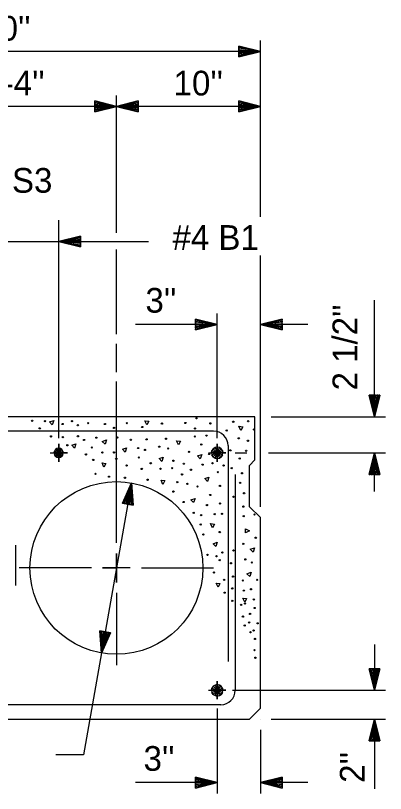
# Model space of a CAD drawing. Extents: x -60 to 66, y -3 to 77.
# Drawn here: x -2.626 to -0.486, y 39.284 to 43.787 of the extents above; entities that cross this region are included whole.
import ezdxf

# ---------------------------------------------------------------- set-up
doc = ezdxf.new("R2010")
doc.units = 0
for name, color, linetype in [('Dimension Lines', 7, 'Continuous'), ('Mis Center Lines', 7, 'Continuous'), ('Rebar Lines', 7, 'Continuous'), ('Sup Concrete Girder Lines', 7, 'Continuous'), ('Text', 7, 'Continuous'), ('User Information Notes', 7, 'Continuous')]:
    doc.layers.add(name, color=color, linetype=linetype)

msp = doc.modelspace()

# ---------------------------------------------------------------- linework, layer by layer
at = {"layer": 'Dimension Lines'}
for p, q in [((-1.2091, 42.6217), (-1.2091, 43.6421)), ((-1.2091, 43.579), (-4.2091, 43.579)), ((-2.0422, 43.2616), (-3.3755, 43.2616)), ((-1.2091, 43.2616), (-2.0422, 43.2616)), ((-2.3759, 41.3411), (-2.3759, 42.6025)), ((-3.0424, 42.4793), (-1.8564, 42.4793)), ((-1.2091, 40.944), (-1.2091, 42.3984)), ((-0.5489, 41.4643), (-0.5489, 42.1401)), ((-1.4591, 41.3411), (-1.4591, 42.0618)), ((-1.2091, 41.5273), (-1.2091, 42.0618)), ((-1.4591, 41.9988), (-1.9325, 41.9988)), ((-0.934, 41.9988), (-1.2091, 41.9988)), ((-1.1461, 41.4643), (-0.4859, 41.4643)), ((-1.3557, 41.256), (-1.2878, 41.256)), ((-1.1619, 41.256), (-0.4859, 41.256)), ((-0.5489, 41.0317), (-0.5489, 41.256)), ((-0.5489, 40.1468), (-0.5489, 39.881)), ((-1.3699, 39.881), (-0.4859, 39.881)), ((-1.4591, 39.776), (-1.4591, 39.284)), ((-1.1461, 39.7143), (-0.4859, 39.7143)), ((-0.5489, 39.7143), (-0.5489, 39.3098)), ((-1.2091, 39.6513), (-1.2091, 39.284)), ((-1.4591, 39.3465), (-1.9325, 39.3465)), ((-0.934, 39.3465), (-1.2091, 39.3465))]:
    msp.add_line(p, q, dxfattribs=at)
for points in [[(-1.3341, 43.579), (-1.3341, 43.5728), (-1.2091, 43.579), (-1.3341, 43.5665), (-1.3341, 43.5603), (-1.2091, 43.579), (-1.3341, 43.554), (-1.3341, 43.5478), (-1.2091, 43.579), (-1.3341, 43.6103), (-1.3341, 43.604), (-1.2091, 43.579), (-1.3341, 43.5978), (-1.3341, 43.5915), (-1.2091, 43.579), (-1.3341, 43.5853), (-1.3341, 43.5478), (-1.3341, 43.6103), (-1.2091, 43.579), (-1.3341, 43.5478)], [(-2.1672, 43.2616), (-2.1672, 43.2554), (-2.0422, 43.2616), (-2.1672, 43.2491), (-2.1672, 43.2429), (-2.0422, 43.2616), (-2.1672, 43.2366), (-2.1672, 43.2304), (-2.0422, 43.2616), (-2.1672, 43.2929), (-2.1672, 43.2866), (-2.0422, 43.2616), (-2.1672, 43.2804), (-2.1672, 43.2741), (-2.0422, 43.2616), (-2.1672, 43.2679), (-2.1672, 43.2304), (-2.1672, 43.2929), (-2.0422, 43.2616), (-2.1672, 43.2304)], [(-1.9172, 43.2616), (-1.9172, 43.2679), (-2.0422, 43.2616), (-1.9172, 43.2741), (-1.9172, 43.2804), (-2.0422, 43.2616), (-1.9172, 43.2866), (-1.9172, 43.2929), (-2.0422, 43.2616), (-1.9172, 43.2304), (-1.9172, 43.2366), (-2.0422, 43.2616), (-1.9172, 43.2429), (-1.9172, 43.2491), (-2.0422, 43.2616), (-1.9172, 43.2554), (-1.9172, 43.2929), (-1.9172, 43.2304), (-2.0422, 43.2616), (-1.9172, 43.2929)], [(-1.3341, 43.2616), (-1.3341, 43.2554), (-1.2091, 43.2616), (-1.3341, 43.2491), (-1.3341, 43.2429), (-1.2091, 43.2616), (-1.3341, 43.2366), (-1.3341, 43.2304), (-1.2091, 43.2616), (-1.3341, 43.2929), (-1.3341, 43.2866), (-1.2091, 43.2616), (-1.3341, 43.2804), (-1.3341, 43.2741), (-1.2091, 43.2616), (-1.3341, 43.2679), (-1.3341, 43.2304), (-1.3341, 43.2929), (-1.2091, 43.2616), (-1.3341, 43.2304)], [(-2.2509, 42.4793), (-2.2509, 42.4855), (-2.3759, 42.4793), (-2.2509, 42.4918), (-2.2509, 42.498), (-2.3759, 42.4793), (-2.2509, 42.5043), (-2.2509, 42.5105), (-2.3759, 42.4793), (-2.2509, 42.448), (-2.2509, 42.4543), (-2.3759, 42.4793), (-2.2509, 42.4605), (-2.2509, 42.4668), (-2.3759, 42.4793), (-2.2509, 42.473), (-2.2509, 42.5105), (-2.2509, 42.448), (-2.3759, 42.4793), (-2.2509, 42.5105)], [(-1.5841, 41.9988), (-1.5841, 42.005), (-1.4591, 41.9988), (-1.5841, 42.0113), (-1.5841, 42.0175), (-1.4591, 41.9988), (-1.5841, 42.0238), (-1.5841, 42.03), (-1.4591, 41.9988), (-1.5841, 41.9675), (-1.5841, 41.9738), (-1.4591, 41.9988), (-1.5841, 41.98), (-1.5841, 41.9863), (-1.4591, 41.9988), (-1.5841, 41.9925), (-1.5841, 42.03), (-1.5841, 41.9675), (-1.4591, 41.9988), (-1.5841, 42.03)], [(-1.0841, 41.9988), (-1.0841, 41.9925), (-1.2091, 41.9988), (-1.0841, 41.9863), (-1.0841, 41.98), (-1.2091, 41.9988), (-1.0841, 41.9738), (-1.0841, 41.9675), (-1.2091, 41.9988), (-1.0841, 42.03), (-1.0841, 42.0238), (-1.2091, 41.9988), (-1.0841, 42.0175), (-1.0841, 42.0113), (-1.2091, 41.9988), (-1.0841, 42.005), (-1.0841, 41.9675), (-1.0841, 42.03), (-1.2091, 41.9988), (-1.0841, 41.9675)], [(-0.5489, 41.5893), (-0.5551, 41.5893), (-0.5489, 41.4643), (-0.5614, 41.5893), (-0.5676, 41.5893), (-0.5489, 41.4643), (-0.5739, 41.5893), (-0.5801, 41.5893), (-0.5489, 41.4643), (-0.5176, 41.5893), (-0.5239, 41.5893), (-0.5489, 41.4643), (-0.5301, 41.5893), (-0.5364, 41.5893), (-0.5489, 41.4643), (-0.5426, 41.5893), (-0.5801, 41.5893), (-0.5176, 41.5893), (-0.5489, 41.4643), (-0.5801, 41.5893)], [(-2.4257, 41.256), (-2.3759, 41.256), (-2.3261, 41.256), (-2.3759, 41.256), (-2.3759, 41.3082), (-2.3759, 41.256), (-2.3759, 41.2038), (-2.3759, 41.256)], [(-1.5089, 41.256), (-1.4591, 41.256), (-1.4094, 41.256), (-1.4591, 41.256), (-1.4591, 41.3082), (-1.4591, 41.256), (-1.4591, 41.2038), (-1.4591, 41.256)], [(-0.5489, 41.131), (-0.5426, 41.131), (-0.5489, 41.256), (-0.5364, 41.131), (-0.5301, 41.131), (-0.5489, 41.256), (-0.5239, 41.131), (-0.5176, 41.131), (-0.5489, 41.256), (-0.5801, 41.131), (-0.5739, 41.131), (-0.5489, 41.256), (-0.5676, 41.131), (-0.5614, 41.131), (-0.5489, 41.256), (-0.5551, 41.131), (-0.5176, 41.131), (-0.5801, 41.131), (-0.5489, 41.256), (-0.5176, 41.131)], [(-1.9545, 41.0815), (-2.2328, 39.5081), (-2.393, 39.5081)], [(-1.9762, 40.9585), (-1.9824, 40.9596), (-1.9545, 41.0815), (-1.9885, 40.9606), (-1.9947, 40.9617), (-1.9545, 41.0815), (-2.0009, 40.9628), (-2.007, 40.9639), (-1.9545, 41.0815), (-1.9455, 40.953), (-1.9516, 40.9541), (-1.9545, 41.0815), (-1.9578, 40.9552), (-1.9639, 40.9563), (-1.9545, 41.0815), (-1.9701, 40.9574), (-2.007, 40.9639), (-1.9455, 40.953), (-1.9545, 41.0815), (-2.007, 40.9639)], [(-1.9625, 40.5893), (-2.0422, 40.5893), (-2.1219, 40.5893), (-2.0422, 40.5893), (-2.0422, 40.6728), (-2.0422, 40.5893), (-2.0422, 40.5057), (-2.0422, 40.5893)], [(-2.1073, 40.22), (-2.1012, 40.2189), (-2.129, 40.0969), (-2.095, 40.2178), (-2.0889, 40.2167), (-2.129, 40.0969), (-2.0827, 40.2156), (-2.0765, 40.2146), (-2.129, 40.0969), (-2.1381, 40.2254), (-2.132, 40.2243), (-2.129, 40.0969), (-2.1258, 40.2232), (-2.1197, 40.2222), (-2.129, 40.0969), (-2.1135, 40.2211), (-2.0765, 40.2146), (-2.1381, 40.2254), (-2.129, 40.0969), (-2.0765, 40.2146)], [(-0.5489, 40.006), (-0.5426, 40.006), (-0.5489, 39.881), (-0.5364, 40.006), (-0.5301, 40.006), (-0.5489, 39.881), (-0.5239, 40.006), (-0.5176, 40.006), (-0.5489, 39.881), (-0.5801, 40.006), (-0.5739, 40.006), (-0.5489, 39.881), (-0.5676, 40.006), (-0.5614, 40.006), (-0.5489, 39.881), (-0.5551, 40.006), (-0.5176, 40.006), (-0.5801, 40.006), (-0.5489, 39.881), (-0.5176, 40.006)], [(-1.5089, 39.881), (-1.4591, 39.881), (-1.4094, 39.881), (-1.4591, 39.881), (-1.4591, 39.9332), (-1.4591, 39.881), (-1.4591, 39.8288), (-1.4591, 39.881)], [(-0.5489, 39.5893), (-0.5551, 39.5893), (-0.5489, 39.7143), (-0.5614, 39.5893), (-0.5676, 39.5893), (-0.5489, 39.7143), (-0.5739, 39.5893), (-0.5801, 39.5893), (-0.5489, 39.7143), (-0.5176, 39.5893), (-0.5239, 39.5893), (-0.5489, 39.7143), (-0.5301, 39.5893), (-0.5364, 39.5893), (-0.5489, 39.7143), (-0.5426, 39.5893), (-0.5801, 39.5893), (-0.5176, 39.5893), (-0.5489, 39.7143), (-0.5801, 39.5893)], [(-1.5841, 39.3465), (-1.5841, 39.3402), (-1.4591, 39.3465), (-1.5841, 39.334), (-1.5841, 39.3277), (-1.4591, 39.3465), (-1.5841, 39.3215), (-1.5841, 39.3152), (-1.4591, 39.3465), (-1.5841, 39.3777), (-1.5841, 39.3715), (-1.4591, 39.3465), (-1.5841, 39.3652), (-1.5841, 39.359), (-1.4591, 39.3465), (-1.5841, 39.3527), (-1.5841, 39.3152), (-1.5841, 39.3777), (-1.4591, 39.3465), (-1.5841, 39.3152)], [(-1.0841, 39.3465), (-1.0841, 39.3527), (-1.2091, 39.3465), (-1.0841, 39.359), (-1.0841, 39.3652), (-1.2091, 39.3465), (-1.0841, 39.3715), (-1.0841, 39.3777), (-1.2091, 39.3465), (-1.0841, 39.3152), (-1.0841, 39.3215), (-1.2091, 39.3465), (-1.0841, 39.3277), (-1.0841, 39.334), (-1.2091, 39.3465), (-1.0841, 39.3402), (-1.0841, 39.3777), (-1.0841, 39.3152), (-1.2091, 39.3465), (-1.0841, 39.3777)]]:
    msp.add_lwpolyline(points, dxfattribs=at)
at = {"layer": 'Mis Center Lines'}
for p, q in [((-2.0422, 42.5302), (-2.0422, 43.3247)), ((-2.0422, 41.9422), (-2.0422, 42.4332)), ((-2.0422, 41.7233), (-2.0422, 41.8875)), ((-2.0422, 40.734), (-2.0422, 41.6686)), ((-2.187, 40.5893), (-2.604, 40.5893)), ((-1.8975, 40.5893), (-1.4805, 40.5893)), ((-2.0422, 40.4446), (-2.0422, 40.0275))]:
    msp.add_line(p, q, dxfattribs=at)
at = {"layer": 'Rebar Lines'}
for p, q in [((-1.4799, 41.381), (-3.9384, 41.381)), ((-1.3966, 41.2977), (-1.3966, 40.0477)), ((-1.3551, 41.1309), (-1.3551, 39.8809)), ((-2.6257, 40.721), (-2.6257, 40.4878)), ((-1.4384, 39.7976), (-3.9799, 39.7976))]:
    msp.add_line(p, q, dxfattribs=at)
for points in [[(-2.3759, 41.2824), (-2.386, 41.2804), (-2.3946, 41.2747), (-2.4003, 41.2661), (-2.4023, 41.256), (-2.4003, 41.2459), (-2.3946, 41.2373), (-2.386, 41.2316), (-2.3759, 41.2296), (-2.3658, 41.2316), (-2.3572, 41.2373), (-2.3514, 41.2459), (-2.3494, 41.256), (-2.3514, 41.2661), (-2.3572, 41.2747), (-2.3657, 41.2804), (-2.3759, 41.2824), (-2.3759, 41.256), (-2.3759, 41.2296), (-2.386, 41.2316), (-2.3759, 41.256), (-2.3946, 41.2373), (-2.4003, 41.2459), (-2.3759, 41.256), (-2.4023, 41.256), (-2.4003, 41.2661), (-2.3759, 41.256), (-2.3946, 41.2747), (-2.386, 41.2804), (-2.3759, 41.256), (-2.3657, 41.2804), (-2.3572, 41.2747), (-2.3759, 41.256), (-2.3514, 41.2661), (-2.3494, 41.256), (-2.3759, 41.256), (-2.3514, 41.2459), (-2.3572, 41.2373), (-2.3759, 41.256), (-2.3658, 41.2316)], [(-1.4591, 41.289), (-1.4718, 41.2865), (-1.4825, 41.2794), (-1.4897, 41.2687), (-1.4922, 41.256), (-1.4897, 41.2434), (-1.4825, 41.2326), (-1.4718, 41.2255), (-1.4591, 41.223), (-1.4465, 41.2255), (-1.4358, 41.2326), (-1.4286, 41.2434), (-1.4261, 41.256), (-1.4286, 41.2687), (-1.4358, 41.2794), (-1.4464, 41.2865), (-1.4591, 41.289), (-1.4591, 41.256), (-1.4591, 41.223), (-1.4718, 41.2255), (-1.4591, 41.256), (-1.4825, 41.2326), (-1.4897, 41.2434), (-1.4591, 41.256), (-1.4922, 41.256), (-1.4897, 41.2687), (-1.4591, 41.256), (-1.4825, 41.2794), (-1.4718, 41.2865), (-1.4591, 41.256), (-1.4464, 41.2865), (-1.4358, 41.2794), (-1.4591, 41.256), (-1.4286, 41.2687), (-1.4261, 41.256), (-1.4591, 41.256), (-1.4286, 41.2434), (-1.4358, 41.2326), (-1.4591, 41.256), (-1.4465, 41.2255)], [(-1.4591, 39.914), (-1.4718, 39.9115), (-1.4825, 39.9044), (-1.4897, 39.8937), (-1.4922, 39.881), (-1.4897, 39.8684), (-1.4825, 39.8576), (-1.4718, 39.8505), (-1.4591, 39.848), (-1.4465, 39.8505), (-1.4358, 39.8576), (-1.4286, 39.8684), (-1.4261, 39.881), (-1.4286, 39.8937), (-1.4358, 39.9044), (-1.4464, 39.9115), (-1.4591, 39.914), (-1.4591, 39.881), (-1.4591, 39.848), (-1.4718, 39.8505), (-1.4591, 39.881), (-1.4825, 39.8576), (-1.4897, 39.8684), (-1.4591, 39.881), (-1.4922, 39.881), (-1.4897, 39.8937), (-1.4591, 39.881), (-1.4825, 39.9044), (-1.4718, 39.9115), (-1.4591, 39.881), (-1.4464, 39.9115), (-1.4358, 39.9044), (-1.4591, 39.881), (-1.4286, 39.8937), (-1.4261, 39.881), (-1.4591, 39.881), (-1.4286, 39.8684), (-1.4358, 39.8576), (-1.4591, 39.881), (-1.4465, 39.8505)]]:
    msp.add_lwpolyline(points, dxfattribs=at)
for centre, start, end in [((-1.4799, 41.2977), 0, 90), ((-1.4384, 39.8809), 270, 0)]:
    msp.add_arc(centre, 0.0833, start, end, dxfattribs=at)
at = {"layer": 'Sup Concrete Girder Lines'}
for points in [[(-1.2405, 41.4643), (-2.7091, 41.4643), (-4.1466, 41.4643), (-4.2091, 41.4018), (-4.2091, 39.7768), (-4.1466, 39.7143), (-2.7091, 39.7143), (-1.2716, 39.7143), (-1.2091, 39.7768), (-1.2091, 40.881), (-1.2716, 40.9435), (-1.2718, 41.183), (-1.2405, 41.2143), (-1.2405, 41.4643)], [(-2.4132, 41.4183), (-2.4296, 41.4347), (-2.4051, 41.4428), (-2.4132, 41.4183)], [(-1.8662, 41.4173), (-1.8771, 41.4417), (-1.8553, 41.439), (-1.8662, 41.4173)], [(-1.3223, 41.3851), (-1.3332, 41.4096), (-1.3114, 41.4068), (-1.3223, 41.3851)], [(-2.2845, 41.2831), (-2.3008, 41.2994), (-2.2763, 41.3076), (-2.2845, 41.2831)], [(-2.1074, 41.3056), (-2.1238, 41.322), (-2.0993, 41.3301), (-2.1074, 41.3056)], [(-1.6828, 41.3014), (-1.6937, 41.3259), (-1.6719, 41.3232), (-1.6828, 41.3014)], [(-1.9915, 41.2605), (-2.0079, 41.2769), (-1.9834, 41.285), (-1.9915, 41.2605)], [(-1.7791, 41.2059), (-1.7955, 41.2222), (-1.771, 41.2303), (-1.7791, 41.2059)], [(-1.557, 41.2219), (-1.5734, 41.2383), (-1.5489, 41.2464), (-1.557, 41.2219)], [(-2.1141, 41.1727), (-2.125, 41.1972), (-2.1032, 41.1944), (-2.1141, 41.1727)], [(-1.5152, 41.09), (-1.5315, 41.1063), (-1.5071, 41.1144), (-1.5152, 41.09)], [(-1.7729, 41.0729), (-1.7838, 41.0974), (-1.762, 41.0947), (-1.7729, 41.0729)], [(-1.5957, 40.9677), (-1.612, 40.984), (-1.5875, 40.9922), (-1.5957, 40.9677)], [(-1.4864, 40.8218), (-1.4973, 40.8463), (-1.4756, 40.8436), (-1.4864, 40.8218)], [(-1.2953, 40.7934), (-1.2954, 40.8165), (-1.2723, 40.8049), (-1.2953, 40.7934)], [(-1.4669, 40.7134), (-1.4833, 40.7298), (-1.4588, 40.7379), (-1.4669, 40.7134)], [(-1.2512, 40.6812), (-1.2676, 40.6976), (-1.2431, 40.7057), (-1.2512, 40.6812)], [(-1.2706, 40.5396), (-1.2869, 40.5559), (-1.2624, 40.564), (-1.2706, 40.5396)], [(-1.4543, 40.4774), (-1.4651, 40.5019), (-1.4434, 40.4992), (-1.4543, 40.4774)], [(-1.2998, 40.3905), (-1.3107, 40.415), (-1.2889, 40.4123), (-1.2998, 40.3905)]]:
    msp.add_lwpolyline(points, dxfattribs=at)
for centre, radius in [((-2.5296, 41.4415), 0.00364), ((-2.4551, 41.4392), 0.00364), ((-2.2992, 41.4389), 0.00364), ((-2.2057, 41.4274), 0.00364), ((-1.9822, 41.4274), 0.00364), ((-1.643, 41.4286), 0.00364), ((-1.5787, 41.4555), 0.00364), ((-1.4987, 41.4262), 0.00364), ((-1.3663, 41.4356), 0.00364), ((-1.2802, 41.4385), 0.00364), ((-2.4856, 41.3975), 0.00364), ((-2.3535, 41.4226), 0.00364), ((-2.2655, 41.4156), 0.00364), ((-2.1087, 41.4226), 0.00364), ((-2.0559, 41.4001), 0.00364), ((-1.8928, 41.4052), 0.00364), ((-1.7789, 41.425), 0.00364), ((-1.5874, 41.3966), 0.00364), ((-1.4039, 41.3852), 0.00364), ((-1.2457, 41.3907), 0.00364), ((-2.4208, 41.3509), 0.00364), ((-2.3523, 41.3469), 0.00364), ((-2.2648, 41.3517), 0.00364), ((-2.1584, 41.3434), 0.00364), ((-2.0366, 41.3446), 0.00364), ((-1.7552, 41.3375), 0.00364), ((-1.5886, 41.3505), 0.00364), ((-1.5212, 41.3552), 0.00364), ((-1.3344, 41.3399), 0.00364), ((-2.3263, 41.2997), 0.00364), ((-2.2293, 41.3302), 0.00364), ((-1.9586, 41.3316), 0.00364), ((-1.8676, 41.3339), 0.00364), ((-1.7945, 41.2913), 0.00364), ((-1.5511, 41.3043), 0.00364), ((-1.2812, 41.3257), 0.00364), ((-2.2187, 41.2465), 0.00364), ((-2.1844, 41.2867), 0.00364), ((-2.1232, 41.2577), 0.00364), ((-2.0556, 41.2583), 0.00364), ((-1.9161, 41.2836), 0.00364), ((-1.877, 41.2725), 0.00364), ((-1.7427, 41.281), 0.00364), ((-1.6228, 41.2618), 0.00364), ((-1.5058, 41.2488), 0.00364), ((-1.3828, 41.2701), 0.00364), ((-1.2918, 41.2678), 0.00364), ((-2.1761, 41.2146), 0.00364), ((-2.043, 41.2215), 0.00364), ((-1.9125, 41.2287), 0.00364), ((-1.7127, 41.2098), 0.00364), ((-1.329, 41.2229), 0.00364), ((-1.9834, 41.1826), 0.00364), ((-1.8959, 41.1625), 0.00364), ((-1.8436, 41.1956), 0.00364), ((-1.7872, 41.1637), 0.00364), ((-1.7194, 41.1671), 0.00364), ((-1.6521, 41.193), 0.00364), ((-1.611, 41.1578), 0.00364), ((-1.5436, 41.1874), 0.00364), ((-1.4864, 41.1956), 0.00364), ((-1.4219, 41.1826), 0.00364), ((-1.3751, 41.1671), 0.00364), ((-2.1631, 41.1342), 0.00364), ((-2.0851, 41.1176), 0.00364), ((-1.9929, 41.1117), 0.00364), ((-1.6624, 41.1309), 0.00364), ((-1.4553, 41.1438), 0.00364), ((-1.3155, 41.1377), 0.00364), ((-2.0422, 40.5893), 0.5), ((-1.8616, 41.0999), 0.00364), ((-1.6902, 41.0857), 0.00364), ((-1.6314, 41.0765), 0.00364), ((-1.326, 41.0817), 0.00364), ((-1.7127, 41.0313), 0.00364), ((-1.5732, 41.0609), 0.00364), ((-1.4432, 41.0644), 0.00364), ((-1.3036, 41.0218), 0.00364), ((-1.4994, 41.0118), 0.00364), ((-1.3651, 41.0017), 0.00364), ((-1.6536, 40.971), 0.00364), ((-1.5188, 40.9532), 0.00364), ((-1.4432, 40.9627), 0.00364), ((-1.3078, 40.9445), 0.00364), ((-1.5951, 40.9082), 0.00364), ((-1.5519, 40.8953), 0.00364), ((-1.4735, 40.9005), 0.00364), ((-1.4313, 40.9024), 0.00364), ((-1.306, 40.8894), 0.00364), ((-1.2433, 40.8989), 0.00364), ((-1.5543, 40.841), 0.00364), ((-1.4443, 40.7972), 0.00364), ((-1.5389, 40.783), 0.00364), ((-1.2362, 40.7641), 0.00364), ((-1.3084, 40.7287), 0.00364), ((-1.5152, 40.6648), 0.00364), ((-1.4289, 40.679), 0.00364), ((-1.3651, 40.6908), 0.00364), ((-1.4631, 40.6572), 0.00364), ((-1.4443, 40.6341), 0.00364), ((-1.3793, 40.6163), 0.00364), ((-1.2965, 40.6388), 0.00364), ((-1.2587, 40.6211), 0.00364), ((-1.4774, 40.5631), 0.00364), ((-1.3675, 40.5394), 0.00364), ((-1.4191, 40.52), 0.00364), ((-1.3107, 40.517), 0.00364), ((-1.228, 40.5206), 0.00364), ((-1.416, 40.4461), 0.00364), ((-1.3722, 40.4709), 0.00364), ((-1.3052, 40.4579), 0.00364), ((-1.2634, 40.4662), 0.00364), ((-1.3722, 40.3988), 0.00364), ((-1.2469, 40.4071), 0.00364), ((-1.3208, 40.3751), 0.00364), ((-1.2977, 40.3834), 0.00364), ((-1.2422, 40.3574), 0.00364), ((-1.3104, 40.3078), 0.00364), ((-1.269, 40.3233), 0.00364), ((-1.3001, 40.256), 0.00364), ((-1.2742, 40.2741), 0.00364), ((-1.225, 40.2689), 0.00364), ((-1.2664, 40.2172), 0.00364), ((-1.2483, 40.2275), 0.00364), ((-1.2406, 40.1784), 0.00364), ((-1.2431, 40.1136), 0.00364), ((-1.238, 40.0697), 0.00364)]:
    msp.add_circle(centre, radius, dxfattribs=at)
at = {"layer": 'Text'}
msp.add_line((-1.9904, 39.7143), (-1.9904, 39.7143), dxfattribs=at)
at = {"layer": 'User Information Notes'}
for p, q in [((-1.2091, 41.4643), (-1.2091, 41.4643)), ((-2.0422, 40.5893), (-2.0422, 40.5893)), ((-1.2091, 39.7143), (-1.2091, 39.7143))]:
    msp.add_line(p, q, dxfattribs=at)

# ---------------------------------------------------------------- texts
at = {"layer": 'Text'}
for s, p in [("3'-0''", (-2.9245, 43.642)), ("1'-4''", (-2.843, 43.3246)), ("10''", (-1.7114, 43.3246)), ('#5 S3', (-2.9125, 42.7615)), ('#4 B1', (-1.7181, 42.4308)), ("3''", (-1.8743, 42.0672)), ("3''", (-1.8852, 39.415))]:
    msp.add_text(s, height=0.14302, dxfattribs=at).set_placement(p)
for s, p in [("2 1/2''", (-0.649, 41.617)), ("2''", (-0.6064, 39.3454))]:
    msp.add_text(s, height=0.14302, rotation=90, dxfattribs=at).set_placement(p)

doc.saveas('drawing.dxf')
